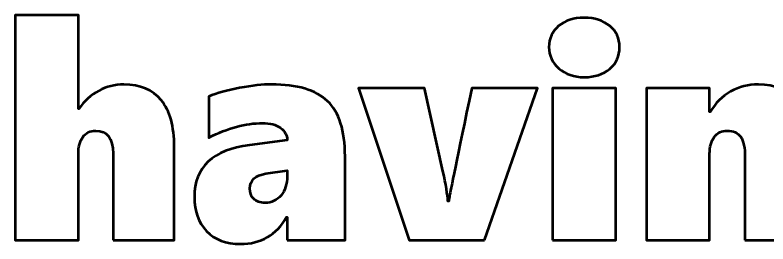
# Model space of a CAD drawing. Header units: centimetres. Extents: x -150 to 29, y -15 to 29.
# Drawn here: x -9.455 to -6.313, y -3.9 to -2.945 of the extents above; entities that cross this region are included whole.
import ezdxf

# ---------------------------------------------------------------- set-up
doc = ezdxf.new("R2010")
doc.units = ezdxf.units.CM
doc.header["$MEASUREMENT"] = 0
doc.layers.add('Layer 1', color=7, linetype='Continuous')

msp = doc.modelspace()

# ---------------------------------------------------------------- linework, layer by layer
at = {"layer": 'Layer 1', "color": 202, "lineweight": 53}
for points, knots in [([(-9.04565, -3.88499), (-9.04565, -3.88499), (-9.04565, -3.52262), (-9.04565, -3.52262), (-9.04565, -3.52262), (-9.04565, -3.45933), (-9.06978, -3.42779), (-9.11804, -3.42779), (-9.11804, -3.42779), (-9.14153, -3.42779), (-9.15953, -3.43668), (-9.1718, -3.45467), (-9.1718, -3.45467), (-9.18429, -3.47266), (-9.19043, -3.49573), (-9.19043, -3.52389), (-9.19043, -3.52389), (-9.19043, -3.52389), (-9.19043, -3.88499), (-9.19043, -3.88499), (-9.19043, -3.88499), (-9.19043, -3.88499), (-9.45459, -3.88499), (-9.45459, -3.88499), (-9.45459, -3.88499), (-9.45459, -3.88499), (-9.45459, -2.94519), (-9.45459, -2.94519), (-9.45459, -2.94519), (-9.45459, -2.94519), (-9.19043, -2.94519), (-9.19043, -2.94519), (-9.19043, -2.94519), (-9.19043, -2.94519), (-9.19043, -3.33635), (-9.19043, -3.33635), (-9.19043, -3.33635), (-9.19043, -3.33635), (-9.18789, -3.33635), (-9.18789, -3.33635), (-9.18789, -3.33635), (-9.16524, -3.30375), (-9.13772, -3.27856), (-9.10534, -3.261), (-9.10534, -3.261), (-9.07295, -3.24343), (-9.03803, -3.23475), (-9.00099, -3.23475), (-9.00099, -3.23475), (-8.93241, -3.23475), (-8.88013, -3.25676), (-8.84435, -3.30079), (-8.84435, -3.30079), (-8.80837, -3.34482), (-8.79038, -3.40959), (-8.79038, -3.4951), (-8.79038, -3.4951), (-8.79038, -3.4951), (-8.79038, -3.88499), (-8.79038, -3.88499), (-8.79038, -3.88499), (-8.79038, -3.88499), (-9.04565, -3.88499), (-9.04565, -3.88499)], [0, 0, 0, 0, 0.0588235, 0.0588235, 0.0588235, 0.0588235, 0.1176471, 0.1176471, 0.1176471, 0.1176471, 0.1764706, 0.1764706, 0.1764706, 0.1764706, 0.2352941, 0.2352941, 0.2352941, 0.2352941, 0.2941176, 0.2941176, 0.2941176, 0.2941176, 0.3529412, 0.3529412, 0.3529412, 0.3529412, 0.4117647, 0.4117647, 0.4117647, 0.4117647, 0.4705882, 0.4705882, 0.4705882, 0.4705882, 0.5294118, 0.5294118, 0.5294118, 0.5294118, 0.5882353, 0.5882353, 0.5882353, 0.5882353, 0.6470588, 0.6470588, 0.6470588, 0.6470588, 0.7058824, 0.7058824, 0.7058824, 0.7058824, 0.7647059, 0.7647059, 0.7647059, 0.7647059, 0.8235294, 0.8235294, 0.8235294, 0.8235294, 0.8823529, 0.8823529, 0.8823529, 0.8823529, 1, 1, 1, 1]), ([(-6.93216, -3.07896), (-6.93216, -3.11622), (-6.9457, -3.14627), (-6.9728, -3.16956), (-6.9728, -3.16956), (-6.99989, -3.19263), (-7.03545, -3.20427), (-7.07969, -3.20427), (-7.07969, -3.20427), (-7.12266, -3.20427), (-7.15801, -3.1922), (-7.18531, -3.16829), (-7.18531, -3.16829), (-7.21283, -3.14437), (-7.22659, -3.11452), (-7.22659, -3.07896), (-7.22659, -3.07896), (-7.22659, -3.04256), (-7.21325, -3.01292), (-7.18658, -2.99049), (-7.18658, -2.99049), (-7.15991, -2.96784), (-7.12435, -2.95662), (-7.07969, -2.95662), (-7.07969, -2.95662), (-7.03545, -2.95662), (-6.99989, -2.96784), (-6.9728, -2.99049), (-6.9728, -2.99049), (-6.9457, -3.01292), (-6.93216, -3.04256), (-6.93216, -3.07896)], [0, 0, 0, 0, 0.1111111, 0.1111111, 0.1111111, 0.1111111, 0.2222222, 0.2222222, 0.2222222, 0.2222222, 0.3333333, 0.3333333, 0.3333333, 0.3333333, 0.4444444, 0.4444444, 0.4444444, 0.4444444, 0.5555556, 0.5555556, 0.5555556, 0.5555556, 0.6666667, 0.6666667, 0.6666667, 0.6666667, 0.7777778, 0.7777778, 0.7777778, 0.7777778, 1, 1, 1, 1]), ([(-8.319, -3.88499), (-8.319, -3.88499), (-8.319, -3.78847), (-8.319, -3.78847), (-8.319, -3.78847), (-8.319, -3.78847), (-8.32154, -3.78847), (-8.32154, -3.78847), (-8.32154, -3.78847), (-8.36366, -3.86298), (-8.42801, -3.90023), (-8.51479, -3.90023), (-8.51479, -3.90023), (-8.57469, -3.90023), (-8.62168, -3.88245), (-8.65555, -3.84689), (-8.65555, -3.84689), (-8.68942, -3.81133), (-8.70635, -3.76392), (-8.70635, -3.70444), (-8.70635, -3.70444), (-8.70635, -3.57977), (-8.62973, -3.50738), (-8.47648, -3.48769), (-8.47648, -3.48769), (-8.47648, -3.48769), (-8.319, -3.46716), (-8.319, -3.46716), (-8.319, -3.46716), (-8.319, -3.44642), (-8.32831, -3.42927), (-8.34694, -3.41594), (-8.34694, -3.41594), (-8.36535, -3.4026), (-8.39033, -3.39604), (-8.42187, -3.39604), (-8.42187, -3.39604), (-8.49278, -3.39604), (-8.56771, -3.41636), (-8.64666, -3.457), (-8.64666, -3.457), (-8.64666, -3.457), (-8.64666, -3.28555), (-8.64666, -3.28555), (-8.64666, -3.28555), (-8.61237, -3.27073), (-8.5694, -3.25846), (-8.51775, -3.24893), (-8.51775, -3.24893), (-8.46611, -3.23941), (-8.42187, -3.23475), (-8.38504, -3.23475), (-8.38504, -3.23475), (-8.2773, -3.23475), (-8.19898, -3.25782), (-8.15051, -3.30396), (-8.15051, -3.30396), (-8.10204, -3.3499), (-8.0777, -3.42694), (-8.0777, -3.53468), (-8.0777, -3.53468), (-8.0777, -3.53468), (-8.0777, -3.88499), (-8.0777, -3.88499), (-8.0777, -3.88499), (-8.0777, -3.88499), (-8.319, -3.88499), (-8.319, -3.88499)], [0, 0, 0, 0, 0.0555556, 0.0555556, 0.0555556, 0.0555556, 0.1111111, 0.1111111, 0.1111111, 0.1111111, 0.1666667, 0.1666667, 0.1666667, 0.1666667, 0.2222222, 0.2222222, 0.2222222, 0.2222222, 0.2777778, 0.2777778, 0.2777778, 0.2777778, 0.3333333, 0.3333333, 0.3333333, 0.3333333, 0.3888889, 0.3888889, 0.3888889, 0.3888889, 0.4444444, 0.4444444, 0.4444444, 0.4444444, 0.5, 0.5, 0.5, 0.5, 0.5555556, 0.5555556, 0.5555556, 0.5555556, 0.6111111, 0.6111111, 0.6111111, 0.6111111, 0.6666667, 0.6666667, 0.6666667, 0.6666667, 0.7222222, 0.7222222, 0.7222222, 0.7222222, 0.7777778, 0.7777778, 0.7777778, 0.7777778, 0.8333333, 0.8333333, 0.8333333, 0.8333333, 0.8888889, 0.8888889, 0.8888889, 0.8888889, 1, 1, 1, 1]), ([(-6.40892, -3.88499), (-6.40892, -3.88499), (-6.40892, -3.53828), (-6.40892, -3.53828), (-6.40892, -3.53828), (-6.40892, -3.49891), (-6.41485, -3.47076), (-6.42649, -3.45361), (-6.42649, -3.45361), (-6.43834, -3.43647), (-6.45739, -3.42779), (-6.48385, -3.42779), (-6.48385, -3.42779), (-6.5065, -3.42779), (-6.52428, -3.43668), (-6.53698, -3.45446), (-6.53698, -3.45446), (-6.54989, -3.47224), (-6.55624, -3.4951), (-6.55624, -3.52262), (-6.55624, -3.52262), (-6.55624, -3.52262), (-6.55624, -3.88499), (-6.55624, -3.88499), (-6.55624, -3.88499), (-6.55624, -3.88499), (-6.8204, -3.88499), (-6.8204, -3.88499), (-6.8204, -3.88499), (-6.8204, -3.88499), (-6.8204, -3.24999), (-6.8204, -3.24999), (-6.8204, -3.24999), (-6.8204, -3.24999), (-6.55624, -3.24999), (-6.55624, -3.24999), (-6.55624, -3.24999), (-6.55624, -3.24999), (-6.55624, -3.34905), (-6.55624, -3.34905), (-6.55624, -3.34905), (-6.55624, -3.34905), (-6.5537, -3.34905), (-6.5537, -3.34905), (-6.5537, -3.34905), (-6.53274, -3.31285), (-6.50438, -3.2847), (-6.46882, -3.26481), (-6.46882, -3.26481), (-6.43326, -3.2447), (-6.39474, -3.23475), (-6.35304, -3.23475), (-6.35304, -3.23475), (-6.21419, -3.23475), (-6.14476, -3.32238), (-6.14476, -3.49764), (-6.14476, -3.49764), (-6.14476, -3.49764), (-6.14476, -3.88499), (-6.14476, -3.88499), (-6.14476, -3.88499), (-6.14476, -3.88499), (-6.40892, -3.88499), (-6.40892, -3.88499)], [0, 0, 0, 0, 0.0588235, 0.0588235, 0.0588235, 0.0588235, 0.1176471, 0.1176471, 0.1176471, 0.1176471, 0.1764706, 0.1764706, 0.1764706, 0.1764706, 0.2352941, 0.2352941, 0.2352941, 0.2352941, 0.2941176, 0.2941176, 0.2941176, 0.2941176, 0.3529412, 0.3529412, 0.3529412, 0.3529412, 0.4117647, 0.4117647, 0.4117647, 0.4117647, 0.4705882, 0.4705882, 0.4705882, 0.4705882, 0.5294118, 0.5294118, 0.5294118, 0.5294118, 0.5882353, 0.5882353, 0.5882353, 0.5882353, 0.6470588, 0.6470588, 0.6470588, 0.6470588, 0.7058824, 0.7058824, 0.7058824, 0.7058824, 0.7647059, 0.7647059, 0.7647059, 0.7647059, 0.8235294, 0.8235294, 0.8235294, 0.8235294, 0.8823529, 0.8823529, 0.8823529, 0.8823529, 1, 1, 1, 1]), ([(-7.49583, -3.88499), (-7.49583, -3.88499), (-7.80973, -3.88499), (-7.80973, -3.88499), (-7.80973, -3.88499), (-7.80973, -3.88499), (-8.02182, -3.24999), (-8.02182, -3.24999), (-8.02182, -3.24999), (-8.02182, -3.24999), (-7.74644, -3.24999), (-7.74644, -3.24999), (-7.74644, -3.24999), (-7.74644, -3.24999), (-7.66897, -3.59649), (-7.66897, -3.59649), (-7.66897, -3.59649), (-7.65648, -3.65237), (-7.64971, -3.69428), (-7.64844, -3.72243), (-7.64844, -3.72243), (-7.64844, -3.72243), (-7.64463, -3.72243), (-7.64463, -3.72243), (-7.64463, -3.72243), (-7.64378, -3.71417), (-7.64272, -3.70571), (-7.64124, -3.69703), (-7.64124, -3.69703), (-7.63976, -3.68835), (-7.60907, -3.53934), (-7.54917, -3.24999), (-7.54917, -3.24999), (-7.54917, -3.24999), (-7.27506, -3.24999), (-7.27506, -3.24999), (-7.27506, -3.24999), (-7.27506, -3.24999), (-7.49583, -3.88499), (-7.49583, -3.88499)], [0, 0, 0, 0, 0.0909091, 0.0909091, 0.0909091, 0.0909091, 0.1818182, 0.1818182, 0.1818182, 0.1818182, 0.2727273, 0.2727273, 0.2727273, 0.2727273, 0.3636364, 0.3636364, 0.3636364, 0.3636364, 0.4545455, 0.4545455, 0.4545455, 0.4545455, 0.5454545, 0.5454545, 0.5454545, 0.5454545, 0.6363636, 0.6363636, 0.6363636, 0.6363636, 0.7272727, 0.7272727, 0.7272727, 0.7272727, 0.8181818, 0.8181818, 0.8181818, 0.8181818, 1, 1, 1, 1]), ([(-7.21177, -3.88499), (-7.21177, -3.88499), (-7.21177, -3.24999), (-7.21177, -3.24999), (-7.21177, -3.24999), (-7.21177, -3.24999), (-6.94761, -3.24999), (-6.94761, -3.24999), (-6.94761, -3.24999), (-6.94761, -3.24999), (-6.94761, -3.88499), (-6.94761, -3.88499), (-6.94761, -3.88499), (-6.94761, -3.88499), (-7.21177, -3.88499), (-7.21177, -3.88499)], [0, 0, 0, 0, 0.2, 0.2, 0.2, 0.2, 0.4, 0.4, 0.4, 0.4, 0.6, 0.6, 0.6, 0.6, 1, 1, 1, 1]), ([(-8.47521, -3.6693), (-8.47521, -3.68666), (-8.46971, -3.70084), (-8.4587, -3.71206), (-8.4587, -3.71206), (-8.4479, -3.72328), (-8.43224, -3.72878), (-8.41192, -3.72878), (-8.41192, -3.72878), (-8.38419, -3.72878), (-8.36197, -3.71841), (-8.34482, -3.69766), (-8.34482, -3.69766), (-8.32768, -3.67713), (-8.319, -3.65067), (-8.319, -3.61829), (-8.319, -3.61829), (-8.319, -3.61829), (-8.319, -3.59416), (-8.319, -3.59416), (-8.319, -3.59416), (-8.319, -3.59416), (-8.40832, -3.60665), (-8.40832, -3.60665), (-8.40832, -3.60665), (-8.45298, -3.61406), (-8.47521, -3.6348), (-8.47521, -3.6693)], [0, 0, 0, 0, 0.125, 0.125, 0.125, 0.125, 0.25, 0.25, 0.25, 0.25, 0.375, 0.375, 0.375, 0.375, 0.5, 0.5, 0.5, 0.5, 0.625, 0.625, 0.625, 0.625, 0.75, 0.75, 0.75, 0.75, 1, 1, 1, 1])]:
    msp.add_open_spline(points, degree=3, knots=knots, dxfattribs=at)

doc.saveas('drawing.dxf')
